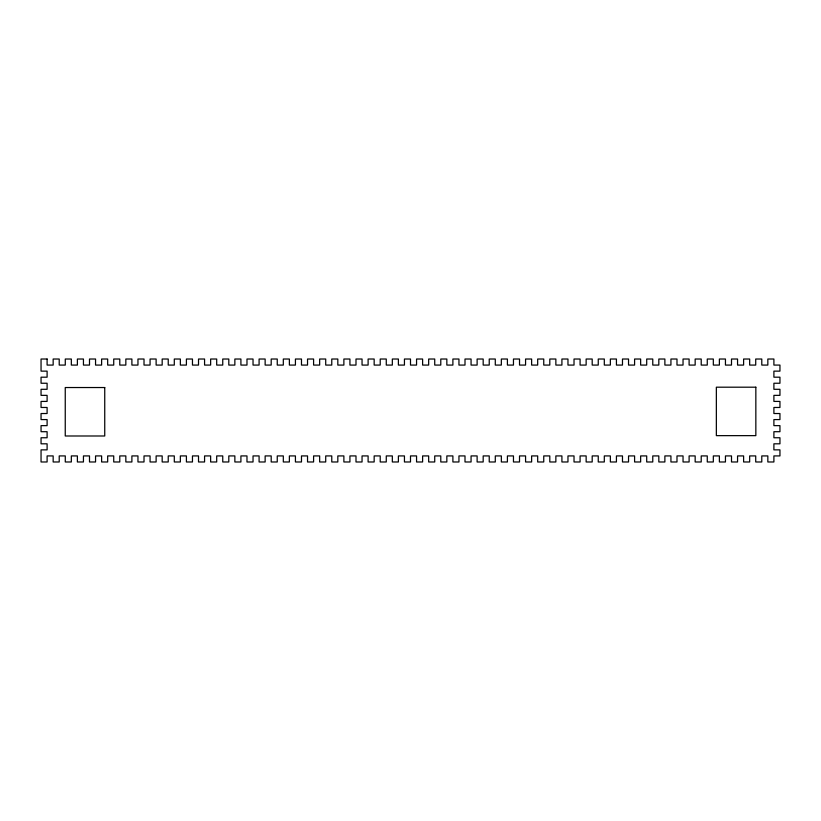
<?xml version="1.0" encoding="UTF-8"?>
<svg xmlns="http://www.w3.org/2000/svg" width="821" height="821" viewBox="0 0 821 821"><rect width="100%" height="100%" fill="white"/><g stroke="black" fill="none" stroke-linecap="round" stroke-linejoin="round"><path stroke-width="1.23" d="M47.105 359.023L41.05 359.023L41.05 371.133L47.105 371.133L47.105 377.188L41.05 377.188L41.05 383.243L47.105 383.243L47.105 389.298L41.05 389.298L41.05 395.363L47.105 395.363L47.105 401.418L41.05 401.418L41.05 407.473L47.105 407.473L47.105 413.527L41.05 413.527L41.05 419.582L47.105 419.582L47.105 425.637L41.05 425.637L41.05 431.702L47.105 431.702L47.105 437.757L41.05 437.757L41.05 443.812L47.105 443.812L47.105 449.867L41.05 449.867L41.05 461.977L47.105 461.977L47.105 455.922L53.16 455.922L53.16 461.977L59.215 461.977L59.215 455.922L65.28 455.922L65.28 461.977L71.335 461.977L71.335 455.922L77.39 455.922L77.39 461.977L83.444 461.977L83.444 455.922L89.499 455.922L89.499 461.977L95.554 461.977L95.554 455.922L101.619 455.922L101.619 461.977L107.674 461.977L107.674 455.922L113.729 455.922L113.729 461.977L119.784 461.977L119.784 455.922L125.839 455.922L125.839 461.977L131.894 461.977L131.894 455.922L137.959 455.922L137.959 461.977L144.014 461.977L144.014 455.922L150.069 455.922L150.069 461.977L156.123 461.977L156.123 455.922L162.178 455.922L162.178 461.977L168.233 461.977L168.233 455.922L174.298 455.922L174.298 461.977L180.353 461.977L180.353 455.922L186.408 455.922L186.408 461.977L192.463 461.977L192.463 455.922L198.518 455.922L198.518 461.977L204.573 461.977L204.573 455.922L210.638 455.922L210.638 461.977L216.693 461.977L216.693 455.922L222.748 455.922L222.748 461.977L228.802 461.977L228.802 455.922L234.857 455.922L234.857 461.977L240.912 461.977L240.912 455.922L246.977 455.922L246.977 461.977L253.032 461.977L253.032 455.922L259.087 455.922L259.087 461.977L265.142 461.977L265.142 455.922L271.197 455.922L271.197 461.977L277.252 461.977L277.252 455.922L283.317 455.922L283.317 461.977L289.372 461.977L289.372 455.922L295.427 455.922L295.427 461.977L301.481 461.977L301.481 455.922L307.536 455.922L307.536 461.977L313.591 461.977L313.591 455.922L319.656 455.922L319.656 461.977L325.711 461.977L325.711 455.922L331.766 455.922L331.766 461.977L337.821 461.977L337.821 455.922L343.876 455.922L343.876 461.977L349.931 461.977L349.931 455.922L355.996 455.922L355.996 461.977L362.051 461.977L362.051 455.922L368.106 455.922L368.106 461.977L374.16 461.977L374.16 455.922L380.215 455.922L380.215 461.977L386.27 461.977L386.27 455.922L392.335 455.922L392.335 461.977L398.39 461.977L398.39 455.922L404.445 455.922L404.445 461.977L410.5 461.977L410.5 455.922L416.555 455.922L416.555 461.977L422.61 461.977L422.61 455.922L428.665 455.922L428.665 461.977L434.73 461.977L434.73 455.922L440.785 455.922L440.785 461.977L446.84 461.977L446.84 455.922L452.894 455.922L452.894 461.977L458.949 461.977L458.949 455.922L465.004 455.922L465.004 461.977L471.069 461.977L471.069 455.922L477.124 455.922L477.124 461.977L483.179 461.977L483.179 455.922L489.234 455.922L489.234 461.977L495.289 461.977L495.289 455.922L501.344 455.922L501.344 461.977L507.409 461.977L507.409 455.922L513.464 455.922L513.464 461.977L519.519 461.977L519.519 455.922L525.573 455.922L525.573 461.977L531.628 461.977L531.628 455.922L537.683 455.922L537.683 461.977L543.748 461.977L543.748 455.922L549.803 455.922L549.803 461.977L555.858 461.977L555.858 455.922L561.913 455.922L561.913 461.977L567.968 461.977L567.968 455.922L574.023 455.922L574.023 461.977L580.088 461.977L580.088 455.922L586.143 455.922L586.143 461.977L592.198 461.977L592.198 455.922L598.252 455.922L598.252 461.977L604.307 461.977L604.307 455.922L610.362 455.922L610.362 461.977L616.427 461.977L616.427 455.922L622.482 455.922L622.482 461.977L628.537 461.977L628.537 455.922L634.592 455.922L634.592 461.977L640.647 461.977L640.647 455.922L646.702 455.922L646.702 461.977L652.767 461.977L652.767 455.922L658.822 455.922L658.822 461.977L664.877 461.977L664.877 455.922L670.931 455.922L670.931 461.977L676.986 461.977L676.986 455.922L683.041 455.922L683.041 461.977L689.106 461.977L689.106 455.922L695.161 455.922L695.161 461.977L701.216 461.977L701.216 455.922L707.271 455.922L707.271 461.977L713.326 461.977L713.326 455.922L719.381 455.922L719.381 461.977L725.446 461.977L725.446 455.922L731.501 455.922L731.501 461.977L737.556 461.977L737.556 455.922L743.61 455.922L743.61 461.977L749.665 461.977L749.665 455.922L755.72 455.922L755.72 461.977L761.785 461.977L761.785 455.922L767.84 455.922L767.84 461.977L773.895 461.977L773.895 455.922L779.95 455.922L779.95 449.867L773.895 449.867L773.895 443.812L779.95 443.812L779.95 437.757L773.895 437.757L773.895 431.702L779.95 431.702L779.95 425.637L773.895 425.637L773.895 419.582L779.95 419.582L779.95 413.527L773.895 413.527L773.895 407.473L779.95 407.473L779.95 401.418L773.895 401.418L773.895 395.363L779.95 395.363L779.95 389.298L773.895 389.298L773.895 383.243L779.95 383.243L779.95 377.188L773.895 377.188L773.895 371.133L779.95 371.133L779.95 365.078L773.895 365.078L773.895 359.023L767.84 359.023L767.84 365.078L761.785 365.078L761.785 359.023L755.72 359.023L755.72 365.078L749.665 365.078L749.665 359.023L743.61 359.023L743.61 365.078L737.556 365.078L737.556 359.023L731.501 359.023L731.501 365.078L725.446 365.078L725.446 359.023L719.381 359.023L719.381 365.078L713.326 365.078L713.326 359.023L707.271 359.023L707.271 365.078L701.216 365.078L701.216 359.023L695.161 359.023L695.161 365.078L689.106 365.078L689.106 359.023L683.041 359.023L683.041 365.078L676.986 365.078L676.986 359.023L670.931 359.023L670.931 365.078L664.877 365.078L664.877 359.023L658.822 359.023L658.822 365.078L652.767 365.078L652.767 359.023L646.702 359.023L646.702 365.078L640.647 365.078L640.647 359.023L634.592 359.023L634.592 365.078L628.537 365.078L628.537 359.023L622.482 359.023L622.482 365.078L616.427 365.078L616.427 359.023L610.362 359.023L610.362 365.078L604.307 365.078L604.307 359.023L598.252 359.023L598.252 365.078L592.198 365.078L592.198 359.023L586.143 359.023L586.143 365.078L580.088 365.078L580.088 359.023L574.023 359.023L574.023 365.078L567.968 365.078L567.968 359.023L561.913 359.023L561.913 365.078L555.858 365.078L555.858 359.023L549.803 359.023L549.803 365.078L543.748 365.078L543.748 359.023L537.683 359.023L537.683 365.078L531.628 365.078L531.628 359.023L525.573 359.023L525.573 365.078L519.519 365.078L519.519 359.023L513.464 359.023L513.464 365.078L507.409 365.078L507.409 359.023L501.344 359.023L501.344 365.078L495.289 365.078L495.289 359.023L489.234 359.023L489.234 365.078L483.179 365.078L483.179 359.023L477.124 359.023L477.124 365.078L471.069 365.078L471.069 359.023L465.004 359.023L465.004 365.078L458.949 365.078L458.949 359.023L452.894 359.023L452.894 365.078L446.84 365.078L446.84 359.023L440.785 359.023L440.785 365.078L434.73 365.078L434.73 359.023L428.665 359.023L428.665 365.078L422.61 365.078L422.61 359.023L416.555 359.023L416.555 365.078L410.5 365.078L410.5 359.023L404.445 359.023L404.445 365.078L398.39 365.078L398.39 359.023L392.335 359.023L392.335 365.078L386.27 365.078L386.27 359.023L380.215 359.023L380.215 365.078L374.16 365.078L374.16 359.023L368.106 359.023L368.106 365.078L362.051 365.078L362.051 359.023L355.996 359.023L355.996 365.078L349.931 365.078L349.931 359.023L343.876 359.023L343.876 365.078L337.821 365.078L337.821 359.023L331.766 359.023L331.766 365.078L325.711 365.078L325.711 359.023L319.656 359.023L319.656 365.078L313.591 365.078L313.591 359.023L307.536 359.023L307.536 365.078L301.481 365.078L301.481 359.023L295.427 359.023L295.427 365.078L289.372 365.078L289.372 359.023L283.317 359.023L283.317 365.078L277.252 365.078L277.252 359.023L271.197 359.023L271.197 365.078L265.142 365.078L265.142 359.023L259.087 359.023L259.087 365.078L253.032 365.078L253.032 359.023L246.977 359.023L246.977 365.078L240.912 365.078L240.912 359.023L234.857 359.023L234.857 365.078L228.802 365.078L228.802 359.023L222.748 359.023L222.748 365.078L216.693 365.078L216.693 359.023L210.638 359.023L210.638 365.078L204.573 365.078L204.573 359.023L198.518 359.023L198.518 365.078L192.463 365.078L192.463 359.023L186.408 359.023L186.408 365.078L180.353 365.078L180.353 359.023L174.298 359.023L174.298 365.078L168.233 365.078L168.233 359.023L162.178 359.023L162.178 365.078L156.123 365.078L156.123 359.023L150.069 359.023L150.069 365.078L144.014 365.078L144.014 359.023L137.959 359.023L137.959 365.078L131.894 365.078L131.894 359.023L125.839 359.023L125.839 365.078L119.784 365.078L119.784 359.023L113.729 359.023L113.729 365.078L107.674 365.078L107.674 359.023L101.619 359.023L101.619 365.078L95.554 365.078L95.554 359.023L89.499 359.023L89.499 365.078L83.444 365.078L83.444 359.023L77.39 359.023L77.39 365.078L71.335 365.078L71.335 359.023L65.28 359.023L65.28 365.078L59.215 365.078L59.215 359.023L53.16 359.023L53.16 365.078L47.105 365.078L47.105 359.023M755.843 387.194L716.353 387.194L716.353 435.643L755.843 435.643L755.843 387.194M104.739 387.533L65.249 387.533L65.249 435.992L104.739 435.992L104.739 387.533"/></g></svg>
